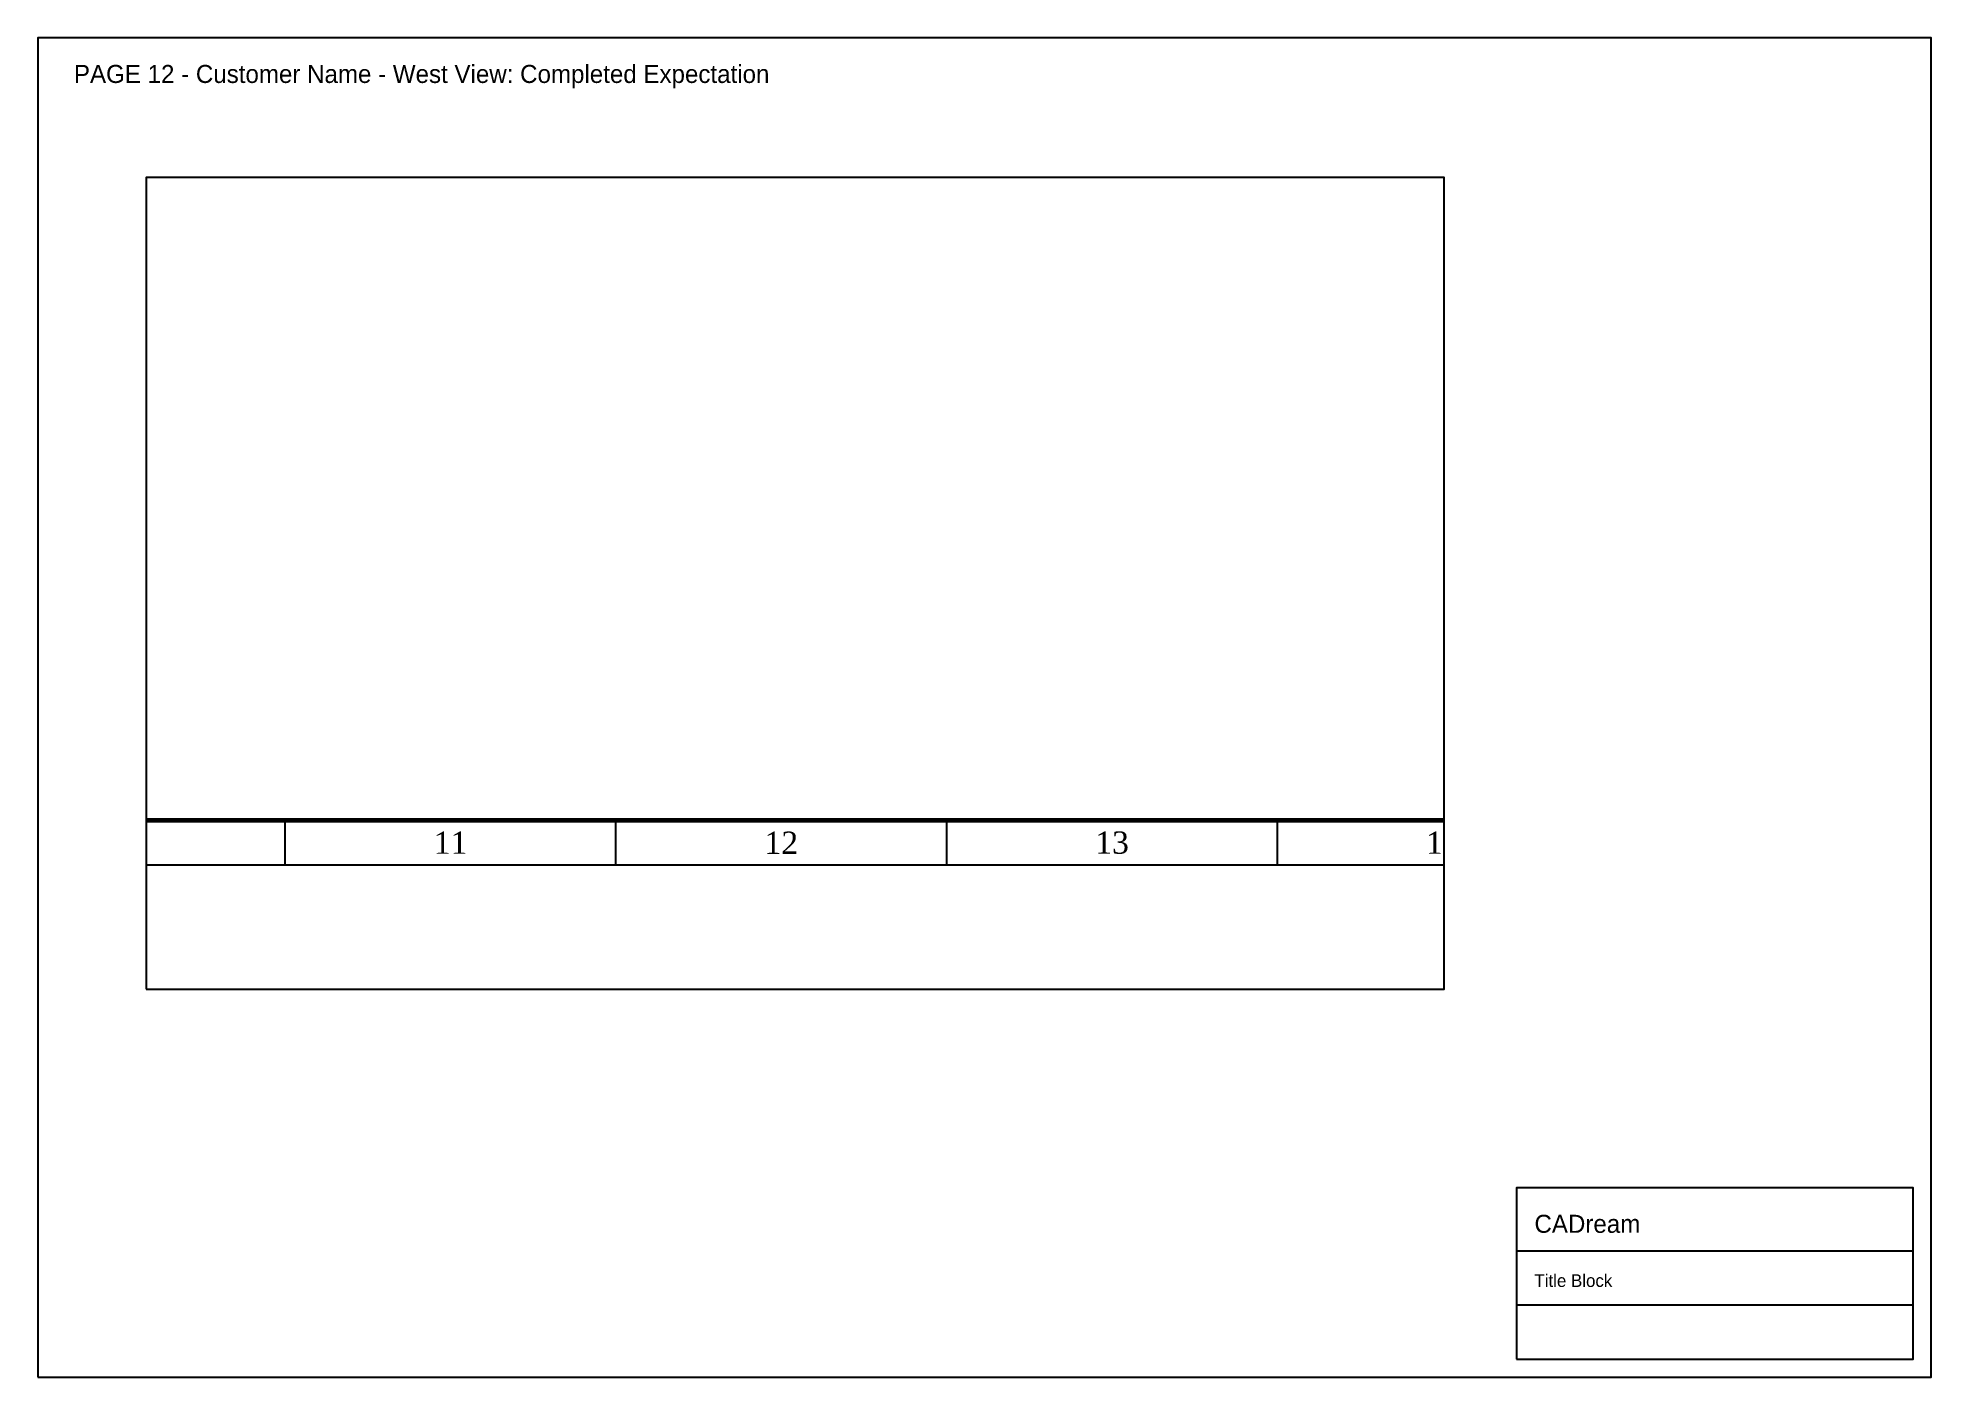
# Paper-space layout 'Layout1' of a CAD drawing. Header units: metres, sheet in millimetres. Extents: x 0 to 420, y 0 to 297.
# The model-space entities are those that its viewports show. They can reach past a viewport. Long polylines and large blocks are cut down to what shows.
import ezdxf
from ezdxf.enums import TextEntityAlignment as Align

# ---------------------------------------------------------------- set-up
doc = ezdxf.new("R2010")
doc.units = ezdxf.units.M
for name, color, linetype in [('SHEET_BORDER', 8, 'Continuous'), ('SHEET_TEXT', 5, 'Continuous'), ('SHEET_TITLEBLOCK', 7, 'Continuous'), ('SHEET_VIEWPORT_FRAME', 6, 'Continuous')]:
    doc.layers.add(name, color=color, linetype=linetype)
doc.styles.add('Times', font='times.ttf')

# ---------------------------------------------------------------- blocks, each defined once
blk = doc.blocks.new('CADREAM_TITLEBLOCK_V1')
at = {"layer": 'SHEET_TITLEBLOCK'}
for p, q in [((0, 24), (88, 24)), ((0, 12), (88, 12))]:
    blk.add_line(p, q, dxfattribs=at)
blk.add_lwpolyline([(0, 0), (88, 0), (88, 38), (0, 38)], close=True, dxfattribs=at)
for s, height, p in [('CADream', 4, (4, 28)), ('Title Block', 2.8, (4, 16))]:
    blk.add_text(s, height=height, dxfattribs=at).set_placement(p)
blk = doc.blocks.new('*U53')
at = {"color": 5}
blk.add_lwpolyline([(0, 0), (1189, 0), (1189, 841), (0, 841)], close=True, dxfattribs=at)
blk = doc.blocks.new('*U71')
at = {"color": 5, "const_width": 0.5}
blk.add_lwpolyline([(0, 0), (175, 0), (175, 40), (0, 40)], close=True, dxfattribs=at)
blk = doc.blocks.new('*U70', base_point=(9, 46.8))
h = blk.add_hatch(color=1)
h.set_gradient(color1=(58, 105, 227), color2=(102, 187, 254), rotation=90)
h.paths.add_polyline_path([(-18, 62.4), (-27, 77.9), (-36, 62.4), (-27, 46.8)])
h = blk.add_hatch(color=1)
h.set_gradient(color1=(58, 153, 251), color2=(118, 192, 248), rotation=30)
h.paths.add_polyline_path([(-18, 62.4), (18, 62.4), (9, 77.9), (-27, 77.9)])
h = blk.add_hatch(color=1)
h.set_gradient(color1=(143, 208, 252), color2=(185, 237, 252), rotation=90)
h.paths.add_polyline_path([(9, 77.9), (18, 93.5), (0, 93.5), (-9, 77.9)])
h = blk.add_hatch(color=1)
h.set_gradient(color1=(81, 166, 254), color2=(202, 250, 251), rotation=101)
h.paths.add_polyline_path([(9, 77.9), (27, 46.8), (36, 62.4), (18, 93.5)])
h = blk.add_hatch(color=1)
h.set_gradient(color1=(169, 231, 251), color2=(197, 250, 251), rotation=30)
h.paths.add_polyline_path([(36, 62.4), (54, 62.4), (45, 77.9), (27, 77.9)])
h = blk.add_hatch(color=1)
h.set_gradient(color1=(90, 65, 253), color2=(97, 178, 253), rotation=90)
h.paths.add_polyline_path([(-36, 31.2), (-18, 62.4), (0, 62.4), (-18, 31.2)])
h = blk.add_hatch(color=1)
h.set_gradient(color1=(137, 213, 253), color2=(146, 214, 253), rotation=90)
h.paths.add_polyline_path([(27, 46.8), (45, 46.8), (54, 62.4), (36, 62.4)])
h = blk.add_hatch(color=1)
h.set_gradient(color1=(75, 1, 226), color2=(83, 41, 230), rotation=30)
h.paths.add_polyline_path([(-18, 31.2), (-36, 31.2), (-27, 15.6), (-9, 15.6)])
h = blk.add_hatch(color=1)
h.set_gradient(color1=(63, 122, 225), color2=(128, 105, 253), rotation=281)
h.paths.add_polyline_path([(0, 0), (-18, 31.2), (-9, 46.8), (9, 15.6)])
h = blk.add_hatch(color=1)
h.set_gradient(color1=(95, 110, 239), color2=(125, 169, 254), rotation=30)
h.paths.add_polyline_path([(27, 15.6), (18, 31.2), (0, 31.2), (9, 15.6)])
h = blk.add_hatch(color=1)
h.set_gradient(color1=(78, 30, 231), color2=(97, 78, 239), rotation=330)
h.paths.add_polyline_path([(0, 0), (18, 0), (27, 15.6), (9, 15.6)])

msp = doc.modelspace()

# ---------------------------------------------------------------- linework, layer by layer
at = {"color": 5}
for p, q in [((-5514, -76461), (-5514, -75461)), ((1917, -76461), (1917, -75461)), ((9348, -76461), (9348, -75461)), ((16779, -76461), (16779, -75461))]:
    msp.add_line(p, q, dxfattribs=at)
at = {"color": 5, "const_width": 100}
msp.add_lwpolyline([(-77327, -75461), (38073, -75461), (38073, 6639), (-77327, 6639)], close=True, dxfattribs=at)
at = {"color": 5}
for points in [[(20573, -72761), (26573, -72761), (26573, -71461), (20573, -71461)], [(20573, -75461), (21573, -75461), (21573, -74761), (20573, -74761)]]:
    msp.add_lwpolyline(points, close=True, dxfattribs=at)

# ---------------------------------------------------------------- block references
for name, p, xscale, yscale, zscale in [('*U53', (-79827, -76461), 100, 100, 100), ('*U71', (20573, -75461), 100, 100, 100), ('*U70', (21473, -73821), 18, 18, 18)]:
    msp.add_blockref(name, p, dxfattribs=dict(xscale=xscale, yscale=yscale, zscale=zscale))

# ---------------------------------------------------------------- texts
at = {"color": 4, "style": 'Times'}
for s, p in [('11', (-1799, -75961)), ('12', (5632, -75961)), ('13', (13064, -75961)), ('14', (20495, -75961))]:
    msp.add_text(s, height=500, dxfattribs=at).set_placement(p, align=Align.MIDDLE)

psp = doc.layouts.get("Layout1")

# ---------------------------------------------------------------- linework, layer by layer
at = {"layer": 'SHEET_BORDER'}
psp.add_lwpolyline([(0, 0), (420, 0), (420, 297), (0, 297)], close=True, dxfattribs=at)
at = {"layer": 'SHEET_VIEWPORT_FRAME'}
psp.add_lwpolyline([(24, 86), (312, 86), (312, 266), (24, 266)], close=True, dxfattribs=at)

# ---------------------------------------------------------------- block references
at = {"layer": 'SHEET_TITLEBLOCK'}
psp.add_blockref('CADREAM_TITLEBLOCK_V1', (328, 4), dxfattribs=at)

# ---------------------------------------------------------------- texts
at = {"layer": 'SHEET_TEXT'}
psp.add_text('PAGE 12 - Customer Name - West View: Completed Expectation', height=4, dxfattribs=at).set_placement((8, 287))

# ---------------------------------------------------------------- viewports
at = {"layer": 'SHEET_VIEWPORT_FRAME'}
psp.add_viewport(center=(168, 176), size=(288, 180), view_center_point=(5943.58, -70141.12), view_height=18230.8715, dxfattribs=at)

doc.saveas('drawing.dxf')
